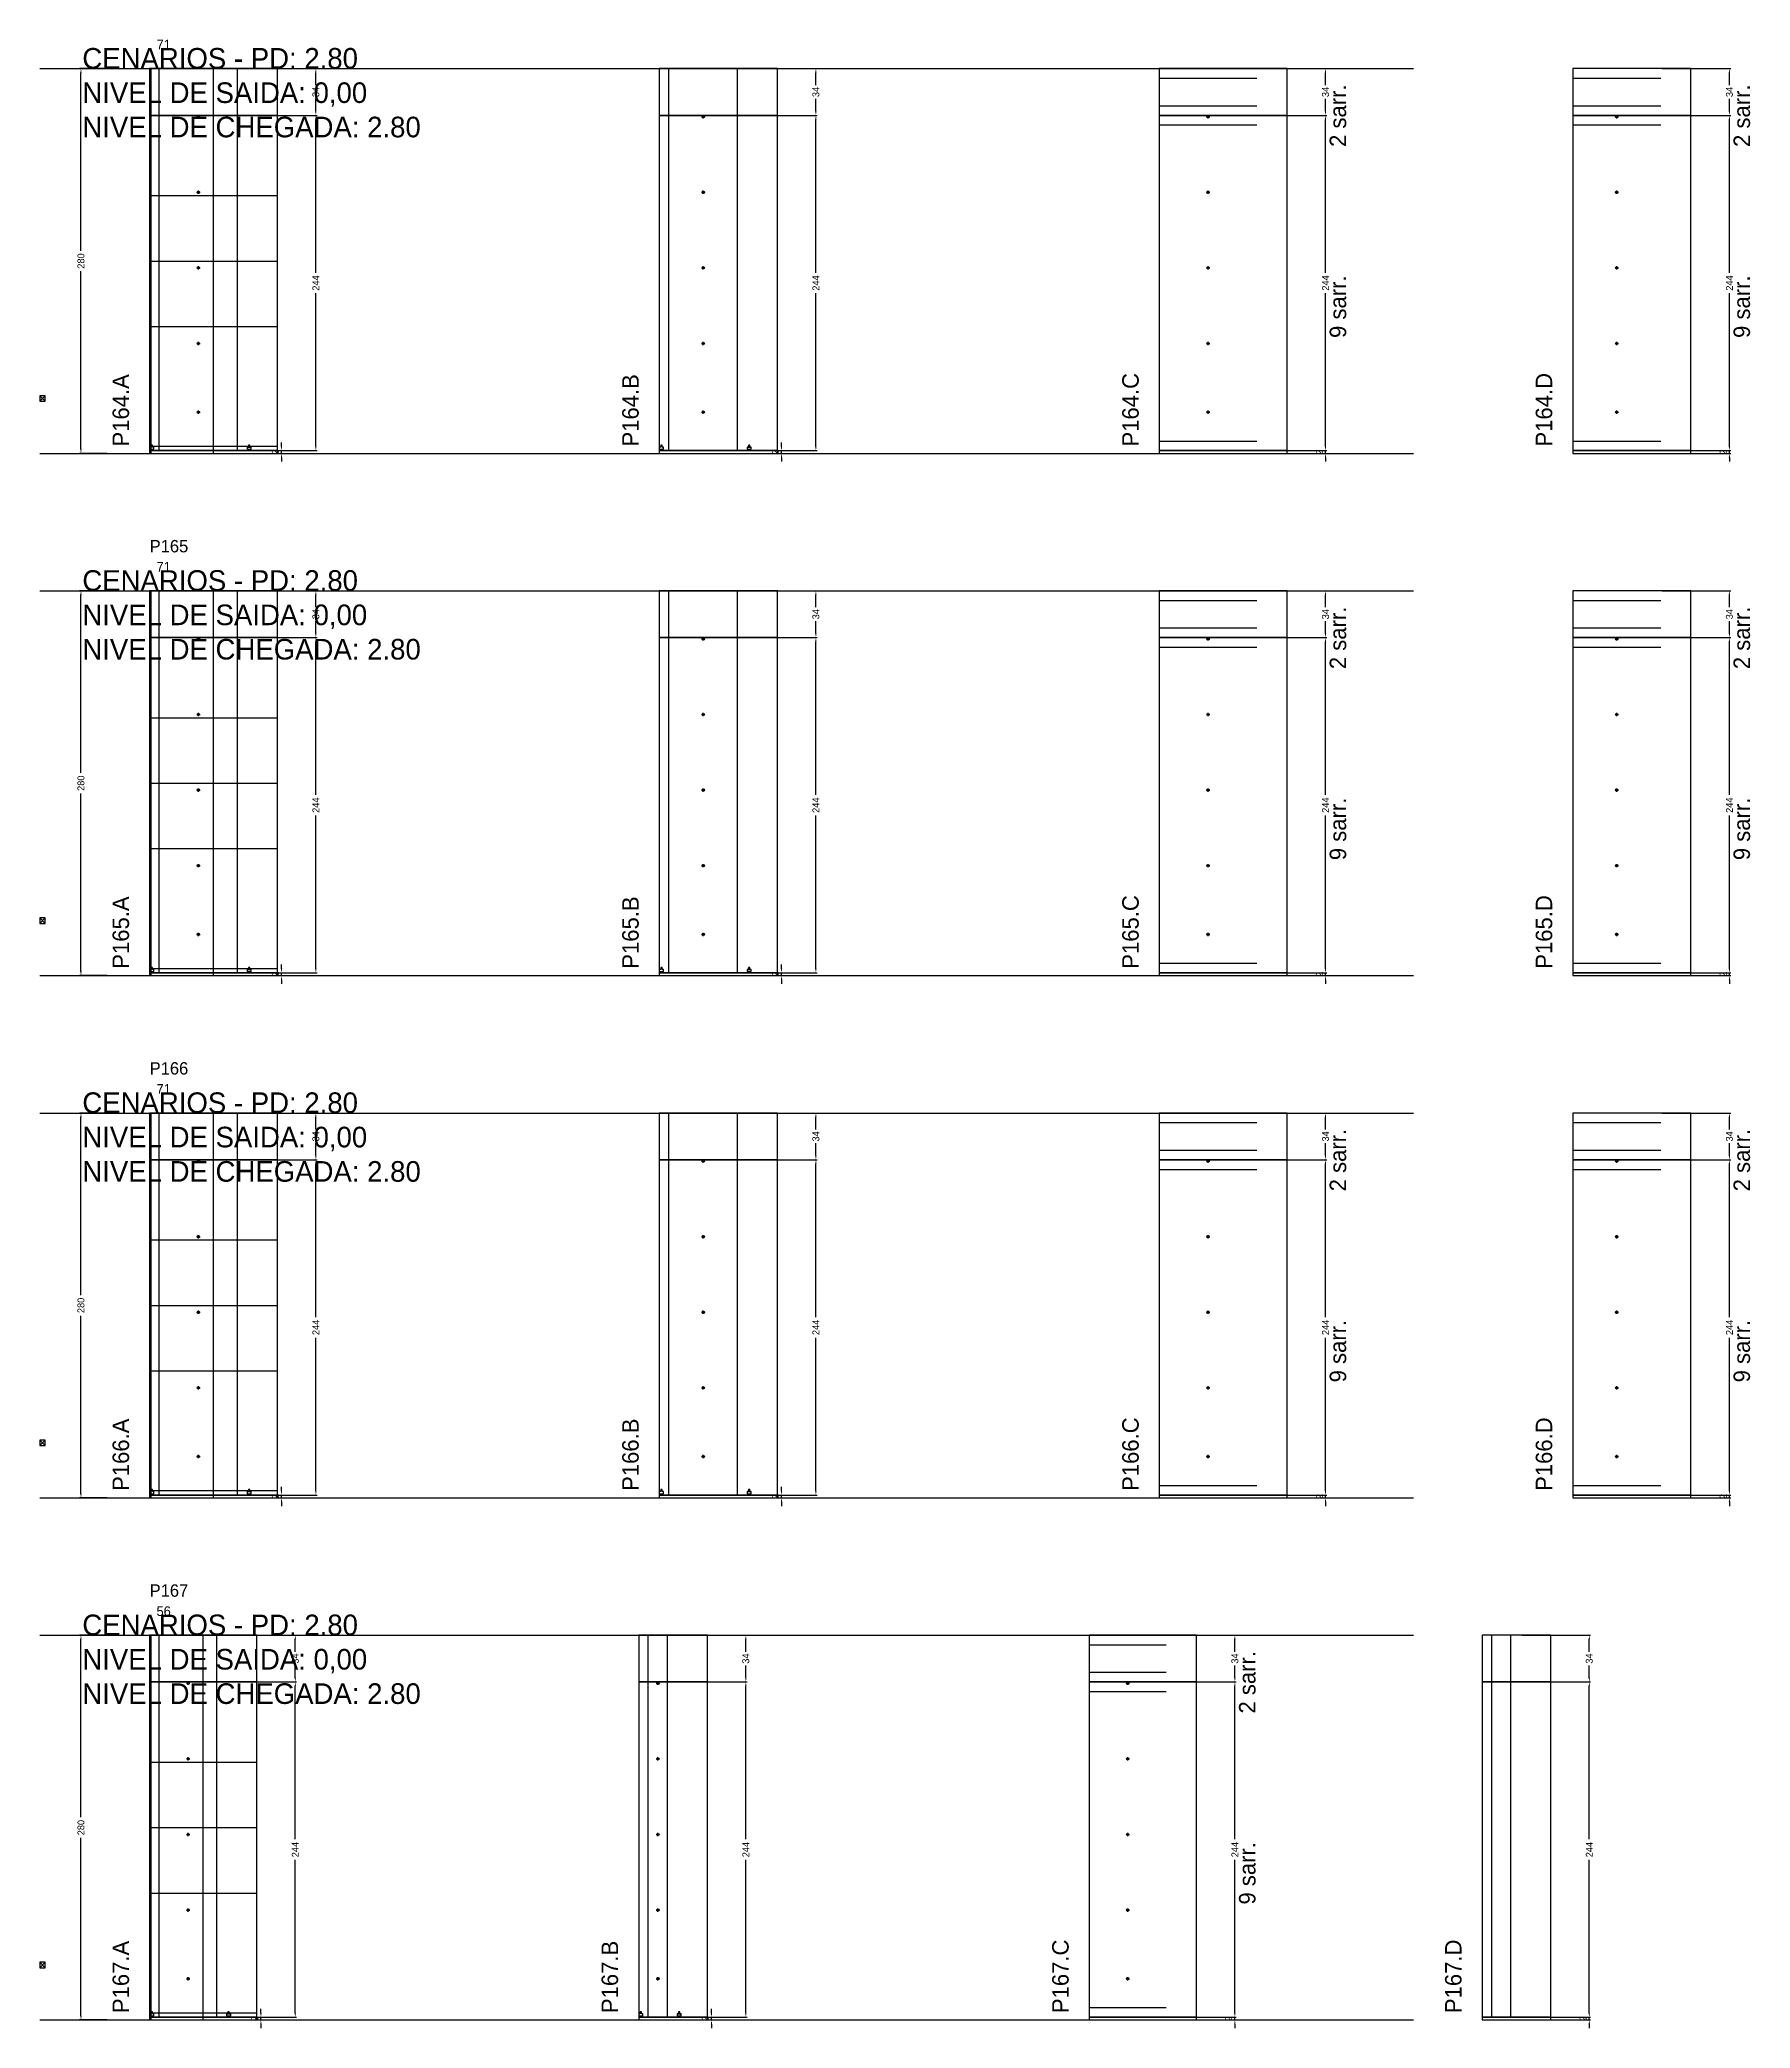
# Model space of a CAD drawing. Header units: centimetres. Extents: x -10500 to 4121, y -45226 to 295.
# Drawn here: x -7000 to -5755, y -43706 to -42259 of the extents above; entities that cross this region are included whole.
import ezdxf

# ---------------------------------------------------------------- set-up
doc = ezdxf.new("R2010")
doc.units = ezdxf.units.CM
doc.linetypes.add('DASHED', pattern=[2, -2])
for name, color, linetype in [('CHAPA', 140, 'Continuous'), ('COTA', 241, 'Continuous'), ('COTAS FURACAO', 16, 'Continuous'), ('Madeira', 30, 'Continuous'), ('MEIO_PONT', 160, 'Continuous'), ('NOMENCLATURA', 7, 'Continuous'), ('Nível', 160, 'Continuous'), ('Painéis', 200, 'Continuous'), ('Perfil Metálico', 150, 'Continuous'), ('SARR_2.2x7', 40, 'Continuous'), ('SARRAFO DE PRESSAO', 200, 'Continuous'), ('texto', 7, 'Continuous'), ('TEXTO_GERAL', 7, 'Continuous')]:
    doc.layers.add(name, color=color, linetype=linetype)
doc.dimstyles.new('PAINEL-NOVA', dxfattribs={"dimtxt": 5, "dimasz": 3, "dimexe": 1, "dimexo": 1, "dimgap": 1, "dimtad": 1, "dimcen": 2.5, "dimazin": 3, "dimtfac": 1, "dimtmove": 0, "dimatfit": 3})

# ---------------------------------------------------------------- blocks, each defined once
blk = doc.blocks.new('_CLOSEDFILLED')
at = {"color": 0, "linetype": 'BYBLOCK'}
blk.add_solid([(-1, 0.16), (0, 0), (-1, -0.16)], dxfattribs=at)
blk = doc.blocks.new('*D2887')
for p, q in [((-6951, -42280), (-6971, -42280)), ((-6970, -42412.5), (-6970, -42283)), ((-6970, -42557), (-6970, -42427.5)), ((-6951, -42560), (-6971, -42560))]:
    blk.add_line(p, q)
at = {"layer": 'Defpoints'}
for p in [(-6950, -42280), (-6970, -42560), (-6950, -42560)]:
    blk.add_point(p, dxfattribs=at)
at = {"layer": 'COTA', "xscale": 3, "yscale": 3}
for p, rotation in [((-6970, -42280), 90), ((-6970, -42560), 270)]:
    blk.add_blockref('_CLOSEDFILLED', p, dxfattribs=dict(at, rotation=rotation))
at = {"layer": 'COTA', "insert": (-6970, -42420), "char_height": 5, "attachment_point": 5, "rotation": 90}
blk.add_mtext('280', dxfattribs=at)
blk = doc.blocks.new('MULDURA')
at = {"layer": 'Paineis'}
for p, q in [((0, 0), (4, 4)), ((4, 0), (0, 4))]:
    blk.add_line(p, q, dxfattribs=at)
blk.add_lwpolyline([(0, 0), (4, 0), (4, 4), (0, 4)], close=True, dxfattribs=at)
blk = doc.blocks.new('*D2889')
for p, q in [((-6848, -42314), (-6798, -42314)), ((-6799, -42428.5), (-6799, -42317)), ((-6799, -42555), (-6799, -42443.5)), ((-6848, -42558), (-6798, -42558))]:
    blk.add_line(p, q)
at = {"layer": 'Defpoints'}
for p in [(-6849, -42314), (-6849, -42558), (-6799, -42558)]:
    blk.add_point(p, dxfattribs=at)
at = {"layer": 'COTA', "xscale": 3, "yscale": 3}
for p, rotation in [((-6799, -42314), 90), ((-6799, -42558), 270)]:
    blk.add_blockref('_CLOSEDFILLED', p, dxfattribs=dict(at, rotation=rotation))
at = {"layer": 'COTA', "insert": (-6799, -42436), "char_height": 5, "attachment_point": 5, "rotation": 90}
blk.add_mtext('244', dxfattribs=at)
blk = doc.blocks.new('*D2890')
for p, q in [((-6848, -42280), (-6798, -42280)), ((-6799, -42292), (-6799, -42283)), ((-6799, -42311), (-6799, -42302)), ((-6848, -42314), (-6798, -42314))]:
    blk.add_line(p, q)
at = {"layer": 'Defpoints'}
for p in [(-6849, -42280), (-6849, -42314), (-6799, -42314)]:
    blk.add_point(p, dxfattribs=at)
at = {"layer": 'COTA', "xscale": 3, "yscale": 3}
for p, rotation in [((-6799, -42280), 90), ((-6799, -42314), 270)]:
    blk.add_blockref('_CLOSEDFILLED', p, dxfattribs=dict(at, rotation=rotation))
at = {"layer": 'COTA', "insert": (-6799, -42297), "char_height": 5, "attachment_point": 5, "rotation": 90}
blk.add_mtext('34', dxfattribs=at)
blk = doc.blocks.new('SLIPTEE')
at = {"layer": 'Paineis'}
blk.add_lwpolyline([(0, 0), (3, 0), (3, 1.5), (2, 1.5), (2, 3), (1, 3), (1, 1.5), (0, 1.5)], close=True, dxfattribs=at)
blk = doc.blocks.new('SLIPTDD')
at = {"layer": 'Paineis'}
blk.add_line((0, 1.5), (3, 1.5), dxfattribs=at)
blk.add_lwpolyline([(0, 0), (3, 0), (3, 1.5), (2, 1.5), (2, 3), (1, 3), (1, 1.5), (0, 1.5)], close=True, dxfattribs=at)
blk = doc.blocks.new('furacao')
at = {"layer": 'COTAS FURACAO'}
for p, q in [((-1.2, 0), (1.2, 0)), ((0, -1.2), (0, 1.2))]:
    blk.add_line(p, q, dxfattribs=at)
blk.add_circle((0, 0), 0.8, dxfattribs=at)
blk = doc.blocks.new('*D2892')
for p, q in [((-6484, -42314), (-6434, -42314)), ((-6435, -42428.5), (-6435, -42317)), ((-6435, -42555), (-6435, -42443.5)), ((-6484, -42558), (-6434, -42558))]:
    blk.add_line(p, q)
at = {"layer": 'Defpoints'}
for p in [(-6485, -42314), (-6485, -42558), (-6435, -42558)]:
    blk.add_point(p, dxfattribs=at)
at = {"layer": 'COTA', "xscale": 3, "yscale": 3}
for p, rotation in [((-6435, -42314), 90), ((-6435, -42558), 270)]:
    blk.add_blockref('_CLOSEDFILLED', p, dxfattribs=dict(at, rotation=rotation))
at = {"layer": 'COTA', "insert": (-6435, -42436), "char_height": 5, "attachment_point": 5, "rotation": 90}
blk.add_mtext('244', dxfattribs=at)
blk = doc.blocks.new('*D2893')
for p, q in [((-6484, -42280), (-6434, -42280)), ((-6435, -42292), (-6435, -42283)), ((-6435, -42311), (-6435, -42302)), ((-6484, -42314), (-6434, -42314))]:
    blk.add_line(p, q)
at = {"layer": 'Defpoints'}
for p in [(-6485, -42280), (-6485, -42314), (-6435, -42314)]:
    blk.add_point(p, dxfattribs=at)
at = {"layer": 'COTA', "xscale": 3, "yscale": 3}
for p, rotation in [((-6435, -42280), 90), ((-6435, -42314), 270)]:
    blk.add_blockref('_CLOSEDFILLED', p, dxfattribs=dict(at, rotation=rotation))
at = {"layer": 'COTA', "insert": (-6435, -42297), "char_height": 5, "attachment_point": 5, "rotation": 90}
blk.add_mtext('34', dxfattribs=at)
blk = doc.blocks.new('*D2895')
for p, q in [((-6113, -42314), (-6063, -42314)), ((-6064, -42428.5), (-6064, -42317)), ((-6064, -42555), (-6064, -42443.5)), ((-6113, -42558), (-6063, -42558))]:
    blk.add_line(p, q)
at = {"layer": 'Defpoints'}
for p in [(-6114, -42314), (-6114, -42558), (-6064, -42558)]:
    blk.add_point(p, dxfattribs=at)
at = {"layer": 'COTA', "xscale": 3, "yscale": 3}
for p, rotation in [((-6064, -42314), 90), ((-6064, -42558), 270)]:
    blk.add_blockref('_CLOSEDFILLED', p, dxfattribs=dict(at, rotation=rotation))
at = {"layer": 'COTA', "insert": (-6064, -42436), "char_height": 5, "attachment_point": 5, "rotation": 90}
blk.add_mtext('244', dxfattribs=at)
blk = doc.blocks.new('*D2896')
for p, q in [((-6113, -42280), (-6063, -42280)), ((-6064, -42292), (-6064, -42283)), ((-6064, -42311), (-6064, -42302)), ((-6113, -42314), (-6063, -42314))]:
    blk.add_line(p, q)
at = {"layer": 'Defpoints'}
for p in [(-6114, -42280), (-6114, -42314), (-6064, -42314)]:
    blk.add_point(p, dxfattribs=at)
at = {"layer": 'COTA', "xscale": 3, "yscale": 3}
for p, rotation in [((-6064, -42280), 90), ((-6064, -42314), 270)]:
    blk.add_blockref('_CLOSEDFILLED', p, dxfattribs=dict(at, rotation=rotation))
at = {"layer": 'COTA', "insert": (-6064, -42297), "char_height": 5, "attachment_point": 5, "rotation": 90}
blk.add_mtext('34', dxfattribs=at)
blk = doc.blocks.new('*D2898')
for p, q in [((-5819, -42314), (-5769, -42314)), ((-5770, -42428.5), (-5770, -42317)), ((-5770, -42555), (-5770, -42443.5)), ((-5819, -42558), (-5769, -42558))]:
    blk.add_line(p, q)
at = {"layer": 'Defpoints'}
for p in [(-5820, -42314), (-5820, -42558), (-5770, -42558)]:
    blk.add_point(p, dxfattribs=at)
at = {"layer": 'COTA', "xscale": 3, "yscale": 3}
for p, rotation in [((-5770, -42314), 90), ((-5770, -42558), 270)]:
    blk.add_blockref('_CLOSEDFILLED', p, dxfattribs=dict(at, rotation=rotation))
at = {"layer": 'COTA', "insert": (-5770, -42436), "char_height": 5, "attachment_point": 5, "rotation": 90}
blk.add_mtext('244', dxfattribs=at)
blk = doc.blocks.new('*D2899')
for p, q in [((-5819, -42280), (-5769, -42280)), ((-5770, -42292), (-5770, -42283)), ((-5770, -42311), (-5770, -42302)), ((-5819, -42314), (-5769, -42314))]:
    blk.add_line(p, q)
at = {"layer": 'Defpoints'}
for p in [(-5820, -42280), (-5820, -42314), (-5770, -42314)]:
    blk.add_point(p, dxfattribs=at)
at = {"layer": 'COTA', "xscale": 3, "yscale": 3}
for p, rotation in [((-5770, -42280), 90), ((-5770, -42314), 270)]:
    blk.add_blockref('_CLOSEDFILLED', p, dxfattribs=dict(at, rotation=rotation))
at = {"layer": 'COTA', "insert": (-5770, -42297), "char_height": 5, "attachment_point": 5, "rotation": 90}
blk.add_mtext('34', dxfattribs=at)
blk = doc.blocks.new('*D2913')
for p, q in [((-6951, -42660), (-6971, -42660)), ((-6970, -42792.5), (-6970, -42663)), ((-6970, -42937), (-6970, -42807.5)), ((-6951, -42940), (-6971, -42940))]:
    blk.add_line(p, q)
at = {"layer": 'Defpoints'}
for p in [(-6950, -42660), (-6970, -42940), (-6950, -42940)]:
    blk.add_point(p, dxfattribs=at)
at = {"layer": 'COTA', "xscale": 3, "yscale": 3}
for p, rotation in [((-6970, -42660), 90), ((-6970, -42940), 270)]:
    blk.add_blockref('_CLOSEDFILLED', p, dxfattribs=dict(at, rotation=rotation))
at = {"layer": 'COTA', "insert": (-6970, -42800), "char_height": 5, "attachment_point": 5, "rotation": 90}
blk.add_mtext('280', dxfattribs=at)
blk = doc.blocks.new('*D2915')
for p, q in [((-6848, -42694), (-6798, -42694)), ((-6799, -42808.5), (-6799, -42697)), ((-6799, -42935), (-6799, -42823.5)), ((-6848, -42938), (-6798, -42938))]:
    blk.add_line(p, q)
at = {"layer": 'Defpoints'}
for p in [(-6849, -42694), (-6849, -42938), (-6799, -42938)]:
    blk.add_point(p, dxfattribs=at)
at = {"layer": 'COTA', "xscale": 3, "yscale": 3}
for p, rotation in [((-6799, -42694), 90), ((-6799, -42938), 270)]:
    blk.add_blockref('_CLOSEDFILLED', p, dxfattribs=dict(at, rotation=rotation))
at = {"layer": 'COTA', "insert": (-6799, -42816), "char_height": 5, "attachment_point": 5, "rotation": 90}
blk.add_mtext('244', dxfattribs=at)
blk = doc.blocks.new('*D2916')
for p, q in [((-6848, -42660), (-6798, -42660)), ((-6799, -42672), (-6799, -42663)), ((-6799, -42691), (-6799, -42682)), ((-6848, -42694), (-6798, -42694))]:
    blk.add_line(p, q)
at = {"layer": 'Defpoints'}
for p in [(-6849, -42660), (-6849, -42694), (-6799, -42694)]:
    blk.add_point(p, dxfattribs=at)
at = {"layer": 'COTA', "xscale": 3, "yscale": 3}
for p, rotation in [((-6799, -42660), 90), ((-6799, -42694), 270)]:
    blk.add_blockref('_CLOSEDFILLED', p, dxfattribs=dict(at, rotation=rotation))
at = {"layer": 'COTA', "insert": (-6799, -42677), "char_height": 5, "attachment_point": 5, "rotation": 90}
blk.add_mtext('34', dxfattribs=at)
blk = doc.blocks.new('*D2918')
for p, q in [((-6484, -42694), (-6434, -42694)), ((-6435, -42808.5), (-6435, -42697)), ((-6435, -42935), (-6435, -42823.5)), ((-6484, -42938), (-6434, -42938))]:
    blk.add_line(p, q)
at = {"layer": 'Defpoints'}
for p in [(-6485, -42694), (-6485, -42938), (-6435, -42938)]:
    blk.add_point(p, dxfattribs=at)
at = {"layer": 'COTA', "xscale": 3, "yscale": 3}
for p, rotation in [((-6435, -42694), 90), ((-6435, -42938), 270)]:
    blk.add_blockref('_CLOSEDFILLED', p, dxfattribs=dict(at, rotation=rotation))
at = {"layer": 'COTA', "insert": (-6435, -42816), "char_height": 5, "attachment_point": 5, "rotation": 90}
blk.add_mtext('244', dxfattribs=at)
blk = doc.blocks.new('*D2919')
for p, q in [((-6484, -42660), (-6434, -42660)), ((-6435, -42672), (-6435, -42663)), ((-6435, -42691), (-6435, -42682)), ((-6484, -42694), (-6434, -42694))]:
    blk.add_line(p, q)
at = {"layer": 'Defpoints'}
for p in [(-6485, -42660), (-6485, -42694), (-6435, -42694)]:
    blk.add_point(p, dxfattribs=at)
at = {"layer": 'COTA', "xscale": 3, "yscale": 3}
for p, rotation in [((-6435, -42660), 90), ((-6435, -42694), 270)]:
    blk.add_blockref('_CLOSEDFILLED', p, dxfattribs=dict(at, rotation=rotation))
at = {"layer": 'COTA', "insert": (-6435, -42677), "char_height": 5, "attachment_point": 5, "rotation": 90}
blk.add_mtext('34', dxfattribs=at)
blk = doc.blocks.new('*D2921')
for p, q in [((-6113, -42694), (-6063, -42694)), ((-6064, -42808.5), (-6064, -42697)), ((-6064, -42935), (-6064, -42823.5)), ((-6113, -42938), (-6063, -42938))]:
    blk.add_line(p, q)
at = {"layer": 'Defpoints'}
for p in [(-6114, -42694), (-6114, -42938), (-6064, -42938)]:
    blk.add_point(p, dxfattribs=at)
at = {"layer": 'COTA', "xscale": 3, "yscale": 3}
for p, rotation in [((-6064, -42694), 90), ((-6064, -42938), 270)]:
    blk.add_blockref('_CLOSEDFILLED', p, dxfattribs=dict(at, rotation=rotation))
at = {"layer": 'COTA', "insert": (-6064, -42816), "char_height": 5, "attachment_point": 5, "rotation": 90}
blk.add_mtext('244', dxfattribs=at)
blk = doc.blocks.new('*D2922')
for p, q in [((-6113, -42660), (-6063, -42660)), ((-6064, -42672), (-6064, -42663)), ((-6064, -42691), (-6064, -42682)), ((-6113, -42694), (-6063, -42694))]:
    blk.add_line(p, q)
at = {"layer": 'Defpoints'}
for p in [(-6114, -42660), (-6114, -42694), (-6064, -42694)]:
    blk.add_point(p, dxfattribs=at)
at = {"layer": 'COTA', "xscale": 3, "yscale": 3}
for p, rotation in [((-6064, -42660), 90), ((-6064, -42694), 270)]:
    blk.add_blockref('_CLOSEDFILLED', p, dxfattribs=dict(at, rotation=rotation))
at = {"layer": 'COTA', "insert": (-6064, -42677), "char_height": 5, "attachment_point": 5, "rotation": 90}
blk.add_mtext('34', dxfattribs=at)
blk = doc.blocks.new('*D2924')
for p, q in [((-5819, -42694), (-5769, -42694)), ((-5770, -42808.5), (-5770, -42697)), ((-5770, -42935), (-5770, -42823.5)), ((-5819, -42938), (-5769, -42938))]:
    blk.add_line(p, q)
at = {"layer": 'Defpoints'}
for p in [(-5820, -42694), (-5820, -42938), (-5770, -42938)]:
    blk.add_point(p, dxfattribs=at)
at = {"layer": 'COTA', "xscale": 3, "yscale": 3}
for p, rotation in [((-5770, -42694), 90), ((-5770, -42938), 270)]:
    blk.add_blockref('_CLOSEDFILLED', p, dxfattribs=dict(at, rotation=rotation))
at = {"layer": 'COTA', "insert": (-5770, -42816), "char_height": 5, "attachment_point": 5, "rotation": 90}
blk.add_mtext('244', dxfattribs=at)
blk = doc.blocks.new('*D2925')
for p, q in [((-5819, -42660), (-5769, -42660)), ((-5770, -42672), (-5770, -42663)), ((-5770, -42691), (-5770, -42682)), ((-5819, -42694), (-5769, -42694))]:
    blk.add_line(p, q)
at = {"layer": 'Defpoints'}
for p in [(-5820, -42660), (-5820, -42694), (-5770, -42694)]:
    blk.add_point(p, dxfattribs=at)
at = {"layer": 'COTA', "xscale": 3, "yscale": 3}
for p, rotation in [((-5770, -42660), 90), ((-5770, -42694), 270)]:
    blk.add_blockref('_CLOSEDFILLED', p, dxfattribs=dict(at, rotation=rotation))
at = {"layer": 'COTA', "insert": (-5770, -42677), "char_height": 5, "attachment_point": 5, "rotation": 90}
blk.add_mtext('34', dxfattribs=at)
blk = doc.blocks.new('*D2939')
for p, q in [((-6951, -43040), (-6971, -43040)), ((-6970, -43172.5), (-6970, -43043)), ((-6970, -43317), (-6970, -43187.5)), ((-6951, -43320), (-6971, -43320))]:
    blk.add_line(p, q)
at = {"layer": 'Defpoints'}
for p in [(-6950, -43040), (-6970, -43320), (-6950, -43320)]:
    blk.add_point(p, dxfattribs=at)
at = {"layer": 'COTA', "xscale": 3, "yscale": 3}
for p, rotation in [((-6970, -43040), 90), ((-6970, -43320), 270)]:
    blk.add_blockref('_CLOSEDFILLED', p, dxfattribs=dict(at, rotation=rotation))
at = {"layer": 'COTA', "insert": (-6970, -43180), "char_height": 5, "attachment_point": 5, "rotation": 90}
blk.add_mtext('280', dxfattribs=at)
blk = doc.blocks.new('*D2941')
for p, q in [((-6848, -43074), (-6798, -43074)), ((-6799, -43188.5), (-6799, -43077)), ((-6799, -43315), (-6799, -43203.5)), ((-6848, -43318), (-6798, -43318))]:
    blk.add_line(p, q)
at = {"layer": 'Defpoints'}
for p in [(-6849, -43074), (-6849, -43318), (-6799, -43318)]:
    blk.add_point(p, dxfattribs=at)
at = {"layer": 'COTA', "xscale": 3, "yscale": 3}
for p, rotation in [((-6799, -43074), 90), ((-6799, -43318), 270)]:
    blk.add_blockref('_CLOSEDFILLED', p, dxfattribs=dict(at, rotation=rotation))
at = {"layer": 'COTA', "insert": (-6799, -43196), "char_height": 5, "attachment_point": 5, "rotation": 90}
blk.add_mtext('244', dxfattribs=at)
blk = doc.blocks.new('*D2942')
for p, q in [((-6848, -43040), (-6798, -43040)), ((-6799, -43052), (-6799, -43043)), ((-6799, -43071), (-6799, -43062)), ((-6848, -43074), (-6798, -43074))]:
    blk.add_line(p, q)
at = {"layer": 'Defpoints'}
for p in [(-6849, -43040), (-6849, -43074), (-6799, -43074)]:
    blk.add_point(p, dxfattribs=at)
at = {"layer": 'COTA', "xscale": 3, "yscale": 3}
for p, rotation in [((-6799, -43040), 90), ((-6799, -43074), 270)]:
    blk.add_blockref('_CLOSEDFILLED', p, dxfattribs=dict(at, rotation=rotation))
at = {"layer": 'COTA', "insert": (-6799, -43057), "char_height": 5, "attachment_point": 5, "rotation": 90}
blk.add_mtext('34', dxfattribs=at)
blk = doc.blocks.new('*D2944')
for p, q in [((-6484, -43074), (-6434, -43074)), ((-6435, -43188.5), (-6435, -43077)), ((-6435, -43315), (-6435, -43203.5)), ((-6484, -43318), (-6434, -43318))]:
    blk.add_line(p, q)
at = {"layer": 'Defpoints'}
for p in [(-6485, -43074), (-6485, -43318), (-6435, -43318)]:
    blk.add_point(p, dxfattribs=at)
at = {"layer": 'COTA', "xscale": 3, "yscale": 3}
for p, rotation in [((-6435, -43074), 90), ((-6435, -43318), 270)]:
    blk.add_blockref('_CLOSEDFILLED', p, dxfattribs=dict(at, rotation=rotation))
at = {"layer": 'COTA', "insert": (-6435, -43196), "char_height": 5, "attachment_point": 5, "rotation": 90}
blk.add_mtext('244', dxfattribs=at)
blk = doc.blocks.new('*D2945')
for p, q in [((-6484, -43040), (-6434, -43040)), ((-6435, -43052), (-6435, -43043)), ((-6435, -43071), (-6435, -43062)), ((-6484, -43074), (-6434, -43074))]:
    blk.add_line(p, q)
at = {"layer": 'Defpoints'}
for p in [(-6485, -43040), (-6485, -43074), (-6435, -43074)]:
    blk.add_point(p, dxfattribs=at)
at = {"layer": 'COTA', "xscale": 3, "yscale": 3}
for p, rotation in [((-6435, -43040), 90), ((-6435, -43074), 270)]:
    blk.add_blockref('_CLOSEDFILLED', p, dxfattribs=dict(at, rotation=rotation))
at = {"layer": 'COTA', "insert": (-6435, -43057), "char_height": 5, "attachment_point": 5, "rotation": 90}
blk.add_mtext('34', dxfattribs=at)
blk = doc.blocks.new('*D2947')
for p, q in [((-6113, -43074), (-6063, -43074)), ((-6064, -43188.5), (-6064, -43077)), ((-6064, -43315), (-6064, -43203.5)), ((-6113, -43318), (-6063, -43318))]:
    blk.add_line(p, q)
at = {"layer": 'Defpoints'}
for p in [(-6114, -43074), (-6114, -43318), (-6064, -43318)]:
    blk.add_point(p, dxfattribs=at)
at = {"layer": 'COTA', "xscale": 3, "yscale": 3}
for p, rotation in [((-6064, -43074), 90), ((-6064, -43318), 270)]:
    blk.add_blockref('_CLOSEDFILLED', p, dxfattribs=dict(at, rotation=rotation))
at = {"layer": 'COTA', "insert": (-6064, -43196), "char_height": 5, "attachment_point": 5, "rotation": 90}
blk.add_mtext('244', dxfattribs=at)
blk = doc.blocks.new('*D2948')
for p, q in [((-6113, -43040), (-6063, -43040)), ((-6064, -43052), (-6064, -43043)), ((-6064, -43071), (-6064, -43062)), ((-6113, -43074), (-6063, -43074))]:
    blk.add_line(p, q)
at = {"layer": 'Defpoints'}
for p in [(-6114, -43040), (-6114, -43074), (-6064, -43074)]:
    blk.add_point(p, dxfattribs=at)
at = {"layer": 'COTA', "xscale": 3, "yscale": 3}
for p, rotation in [((-6064, -43040), 90), ((-6064, -43074), 270)]:
    blk.add_blockref('_CLOSEDFILLED', p, dxfattribs=dict(at, rotation=rotation))
at = {"layer": 'COTA', "insert": (-6064, -43057), "char_height": 5, "attachment_point": 5, "rotation": 90}
blk.add_mtext('34', dxfattribs=at)
blk = doc.blocks.new('*D2950')
for p, q in [((-5819, -43074), (-5769, -43074)), ((-5770, -43188.5), (-5770, -43077)), ((-5770, -43315), (-5770, -43203.5)), ((-5819, -43318), (-5769, -43318))]:
    blk.add_line(p, q)
at = {"layer": 'Defpoints'}
for p in [(-5820, -43074), (-5820, -43318), (-5770, -43318)]:
    blk.add_point(p, dxfattribs=at)
at = {"layer": 'COTA', "xscale": 3, "yscale": 3}
for p, rotation in [((-5770, -43074), 90), ((-5770, -43318), 270)]:
    blk.add_blockref('_CLOSEDFILLED', p, dxfattribs=dict(at, rotation=rotation))
at = {"layer": 'COTA', "insert": (-5770, -43196), "char_height": 5, "attachment_point": 5, "rotation": 90}
blk.add_mtext('244', dxfattribs=at)
blk = doc.blocks.new('*D2951')
for p, q in [((-5819, -43040), (-5769, -43040)), ((-5770, -43052), (-5770, -43043)), ((-5770, -43071), (-5770, -43062)), ((-5819, -43074), (-5769, -43074))]:
    blk.add_line(p, q)
at = {"layer": 'Defpoints'}
for p in [(-5820, -43040), (-5820, -43074), (-5770, -43074)]:
    blk.add_point(p, dxfattribs=at)
at = {"layer": 'COTA', "xscale": 3, "yscale": 3}
for p, rotation in [((-5770, -43040), 90), ((-5770, -43074), 270)]:
    blk.add_blockref('_CLOSEDFILLED', p, dxfattribs=dict(at, rotation=rotation))
at = {"layer": 'COTA', "insert": (-5770, -43057), "char_height": 5, "attachment_point": 5, "rotation": 90}
blk.add_mtext('34', dxfattribs=at)
blk = doc.blocks.new('*D2965')
for p, q in [((-6951, -43420), (-6971, -43420)), ((-6970, -43552.5), (-6970, -43423)), ((-6970, -43697), (-6970, -43567.5)), ((-6951, -43700), (-6971, -43700))]:
    blk.add_line(p, q)
at = {"layer": 'Defpoints'}
for p in [(-6950, -43420), (-6970, -43700), (-6950, -43700)]:
    blk.add_point(p, dxfattribs=at)
at = {"layer": 'COTA', "xscale": 3, "yscale": 3}
for p, rotation in [((-6970, -43420), 90), ((-6970, -43700), 270)]:
    blk.add_blockref('_CLOSEDFILLED', p, dxfattribs=dict(at, rotation=rotation))
at = {"layer": 'COTA', "insert": (-6970, -43560), "char_height": 5, "attachment_point": 5, "rotation": 90}
blk.add_mtext('280', dxfattribs=at)
blk = doc.blocks.new('*D2967')
for p, q in [((-6863, -43454), (-6813, -43454)), ((-6814, -43568.5), (-6814, -43457)), ((-6814, -43695), (-6814, -43583.5)), ((-6863, -43698), (-6813, -43698))]:
    blk.add_line(p, q)
at = {"layer": 'Defpoints'}
for p in [(-6864, -43454), (-6864, -43698), (-6814, -43698)]:
    blk.add_point(p, dxfattribs=at)
at = {"layer": 'COTA', "xscale": 3, "yscale": 3}
for p, rotation in [((-6814, -43454), 90), ((-6814, -43698), 270)]:
    blk.add_blockref('_CLOSEDFILLED', p, dxfattribs=dict(at, rotation=rotation))
at = {"layer": 'COTA', "insert": (-6814, -43576), "char_height": 5, "attachment_point": 5, "rotation": 90}
blk.add_mtext('244', dxfattribs=at)
blk = doc.blocks.new('*D2968')
for p, q in [((-6863, -43420), (-6813, -43420)), ((-6814, -43432), (-6814, -43423)), ((-6814, -43451), (-6814, -43442)), ((-6863, -43454), (-6813, -43454))]:
    blk.add_line(p, q)
at = {"layer": 'Defpoints'}
for p in [(-6864, -43420), (-6864, -43454), (-6814, -43454)]:
    blk.add_point(p, dxfattribs=at)
at = {"layer": 'COTA', "xscale": 3, "yscale": 3}
for p, rotation in [((-6814, -43420), 90), ((-6814, -43454), 270)]:
    blk.add_blockref('_CLOSEDFILLED', p, dxfattribs=dict(at, rotation=rotation))
at = {"layer": 'COTA', "insert": (-6814, -43437), "char_height": 5, "attachment_point": 5, "rotation": 90}
blk.add_mtext('34', dxfattribs=at)
blk = doc.blocks.new('*D2970')
for p, q in [((-6535, -43454), (-6485, -43454)), ((-6486, -43568.5), (-6486, -43457)), ((-6486, -43695), (-6486, -43583.5)), ((-6535, -43698), (-6485, -43698))]:
    blk.add_line(p, q)
at = {"layer": 'Defpoints'}
for p in [(-6536, -43454), (-6536, -43698), (-6486, -43698)]:
    blk.add_point(p, dxfattribs=at)
at = {"layer": 'COTA', "xscale": 3, "yscale": 3}
for p, rotation in [((-6486, -43454), 90), ((-6486, -43698), 270)]:
    blk.add_blockref('_CLOSEDFILLED', p, dxfattribs=dict(at, rotation=rotation))
at = {"layer": 'COTA', "insert": (-6486, -43576), "char_height": 5, "attachment_point": 5, "rotation": 90}
blk.add_mtext('244', dxfattribs=at)
blk = doc.blocks.new('*D2971')
for p, q in [((-6535, -43420), (-6485, -43420)), ((-6486, -43432), (-6486, -43423)), ((-6486, -43451), (-6486, -43442)), ((-6535, -43454), (-6485, -43454))]:
    blk.add_line(p, q)
at = {"layer": 'Defpoints'}
for p in [(-6536, -43420), (-6536, -43454), (-6486, -43454)]:
    blk.add_point(p, dxfattribs=at)
at = {"layer": 'COTA', "xscale": 3, "yscale": 3}
for p, rotation in [((-6486, -43420), 90), ((-6486, -43454), 270)]:
    blk.add_blockref('_CLOSEDFILLED', p, dxfattribs=dict(at, rotation=rotation))
at = {"layer": 'COTA', "insert": (-6486, -43437), "char_height": 5, "attachment_point": 5, "rotation": 90}
blk.add_mtext('34', dxfattribs=at)
blk = doc.blocks.new('*D2973')
for p, q in [((-6179, -43454), (-6129, -43454)), ((-6130, -43568.5), (-6130, -43457)), ((-6130, -43695), (-6130, -43583.5)), ((-6179, -43698), (-6129, -43698))]:
    blk.add_line(p, q)
at = {"layer": 'Defpoints'}
for p in [(-6180, -43454), (-6180, -43698), (-6130, -43698)]:
    blk.add_point(p, dxfattribs=at)
at = {"layer": 'COTA', "xscale": 3, "yscale": 3}
for p, rotation in [((-6130, -43454), 90), ((-6130, -43698), 270)]:
    blk.add_blockref('_CLOSEDFILLED', p, dxfattribs=dict(at, rotation=rotation))
at = {"layer": 'COTA', "insert": (-6130, -43576), "char_height": 5, "attachment_point": 5, "rotation": 90}
blk.add_mtext('244', dxfattribs=at)
blk = doc.blocks.new('*D2974')
for p, q in [((-6179, -43420), (-6129, -43420)), ((-6130, -43432), (-6130, -43423)), ((-6130, -43451), (-6130, -43442)), ((-6179, -43454), (-6129, -43454))]:
    blk.add_line(p, q)
at = {"layer": 'Defpoints'}
for p in [(-6180, -43420), (-6180, -43454), (-6130, -43454)]:
    blk.add_point(p, dxfattribs=at)
at = {"layer": 'COTA', "xscale": 3, "yscale": 3}
for p, rotation in [((-6130, -43420), 90), ((-6130, -43454), 270)]:
    blk.add_blockref('_CLOSEDFILLED', p, dxfattribs=dict(at, rotation=rotation))
at = {"layer": 'COTA', "insert": (-6130, -43437), "char_height": 5, "attachment_point": 5, "rotation": 90}
blk.add_mtext('34', dxfattribs=at)
blk = doc.blocks.new('*D2976')
for p, q in [((-5921, -43454), (-5871, -43454)), ((-5872, -43568.5), (-5872, -43457)), ((-5872, -43695), (-5872, -43583.5)), ((-5921, -43698), (-5871, -43698))]:
    blk.add_line(p, q)
at = {"layer": 'Defpoints'}
for p in [(-5922, -43454), (-5922, -43698), (-5872, -43698)]:
    blk.add_point(p, dxfattribs=at)
at = {"layer": 'COTA', "xscale": 3, "yscale": 3}
for p, rotation in [((-5872, -43454), 90), ((-5872, -43698), 270)]:
    blk.add_blockref('_CLOSEDFILLED', p, dxfattribs=dict(at, rotation=rotation))
at = {"layer": 'COTA', "insert": (-5872, -43576), "char_height": 5, "attachment_point": 5, "rotation": 90}
blk.add_mtext('244', dxfattribs=at)
blk = doc.blocks.new('*D2977')
for p, q in [((-5921, -43420), (-5871, -43420)), ((-5872, -43432), (-5872, -43423)), ((-5872, -43451), (-5872, -43442)), ((-5921, -43454), (-5871, -43454))]:
    blk.add_line(p, q)
at = {"layer": 'Defpoints'}
for p in [(-5922, -43420), (-5922, -43454), (-5872, -43454)]:
    blk.add_point(p, dxfattribs=at)
at = {"layer": 'COTA', "xscale": 3, "yscale": 3}
for p, rotation in [((-5872, -43420), 90), ((-5872, -43454), 270)]:
    blk.add_blockref('_CLOSEDFILLED', p, dxfattribs=dict(at, rotation=rotation))
at = {"layer": 'COTA', "insert": (-5872, -43437), "char_height": 5, "attachment_point": 5, "rotation": 90}
blk.add_mtext('34', dxfattribs=at)

msp = doc.modelspace()

# ---------------------------------------------------------------- linework, layer by layer
at = {"layer": 'CHAPA'}
for points in [[(-6920, -42560), (-6918.8, -42560), (-6918.8, -42280), (-6920, -42280)], [(-6920, -42940), (-6918.8, -42940), (-6918.8, -42660), (-6920, -42660)], [(-6920, -43320), (-6918.8, -43320), (-6918.8, -43040), (-6920, -43040)], [(-6920, -43700), (-6918.8, -43700), (-6918.8, -43420), (-6920, -43420)]]:
    msp.add_lwpolyline(points, close=True, dxfattribs=at)
at = {"layer": 'Madeira'}
for points in [[(-6920, -42372.4), (-6827, -42372.4)], [(-6920, -42467.6), (-6827, -42467.6)], [(-6920, -42752.4), (-6827, -42752.4)], [(-6920, -42847.6), (-6827, -42847.6)], [(-6920, -43132.4), (-6827, -43132.4)], [(-6920, -43227.6), (-6827, -43227.6)], [(-6920, -43512.4), (-6842, -43512.4)], [(-6920, -43607.6), (-6842, -43607.6)]]:
    msp.add_lwpolyline(points, dxfattribs=at)
at = {"layer": 'MEIO_PONT'}
for points in [[(-6920, -42420), (-6827, -42420)], [(-6920, -42800), (-6827, -42800)], [(-6920, -43180), (-6827, -43180)], [(-6920, -43560), (-6842, -43560)]]:
    msp.add_lwpolyline(points, dxfattribs=at)
at = {"layer": 'Nível', "linetype": 'DASHED'}
for points in [[(-7000, -42280), (-6000, -42280)], [(-7000, -42560), (-6000, -42560)], [(-7000, -42660), (-6000, -42660)], [(-7000, -42940), (-6000, -42940)], [(-7000, -43040), (-6000, -43040)], [(-7000, -43320), (-6000, -43320)], [(-7000, -43420), (-6000, -43420)], [(-7000, -43700), (-6000, -43700)]]:
    msp.add_lwpolyline(points, dxfattribs=at)
at = {"layer": 'Painéis'}
for points in [[(-6920, -42314), (-6827, -42314), (-6827, -42280), (-6920, -42280)], [(-6920, -42560), (-6827, -42560), (-6827, -42280), (-6920, -42280)], [(-6549, -42314), (-6463, -42314), (-6463, -42280), (-6549, -42280)], [(-6185, -42314), (-6092, -42314), (-6092, -42280), (-6185, -42280)], [(-5884, -42314), (-5798, -42314), (-5798, -42280), (-5884, -42280)], [(-6920, -42558), (-6827, -42558), (-6827, -42314), (-6920, -42314)], [(-6549, -42558), (-6463, -42558), (-6463, -42314), (-6549, -42314)], [(-6185, -42558), (-6092, -42558), (-6092, -42314), (-6185, -42314)], [(-5884, -42558), (-5798, -42558), (-5798, -42314), (-5884, -42314)], [(-6920, -42560), (-6827, -42560), (-6827, -42558), (-6920, -42558)], [(-6549, -42560), (-6463, -42560), (-6463, -42558), (-6549, -42558)], [(-6185, -42560), (-6092, -42560), (-6092, -42558), (-6185, -42558)], [(-5884, -42560), (-5798, -42560), (-5798, -42558), (-5884, -42558)], [(-6920, -42694), (-6827, -42694), (-6827, -42660), (-6920, -42660)], [(-6920, -42940), (-6827, -42940), (-6827, -42660), (-6920, -42660)], [(-6549, -42694), (-6463, -42694), (-6463, -42660), (-6549, -42660)], [(-6185, -42694), (-6092, -42694), (-6092, -42660), (-6185, -42660)], [(-5884, -42694), (-5798, -42694), (-5798, -42660), (-5884, -42660)], [(-6920, -42938), (-6827, -42938), (-6827, -42694), (-6920, -42694)], [(-6549, -42938), (-6463, -42938), (-6463, -42694), (-6549, -42694)], [(-6185, -42938), (-6092, -42938), (-6092, -42694), (-6185, -42694)], [(-5884, -42938), (-5798, -42938), (-5798, -42694), (-5884, -42694)], [(-6920, -42940), (-6827, -42940), (-6827, -42938), (-6920, -42938)], [(-6549, -42940), (-6463, -42940), (-6463, -42938), (-6549, -42938)], [(-6185, -42940), (-6092, -42940), (-6092, -42938), (-6185, -42938)], [(-5884, -42940), (-5798, -42940), (-5798, -42938), (-5884, -42938)], [(-6920, -43074), (-6827, -43074), (-6827, -43040), (-6920, -43040)], [(-6920, -43320), (-6827, -43320), (-6827, -43040), (-6920, -43040)], [(-6549, -43074), (-6463, -43074), (-6463, -43040), (-6549, -43040)], [(-6185, -43074), (-6092, -43074), (-6092, -43040), (-6185, -43040)], [(-5884, -43074), (-5798, -43074), (-5798, -43040), (-5884, -43040)], [(-6920, -43318), (-6827, -43318), (-6827, -43074), (-6920, -43074)], [(-6549, -43318), (-6463, -43318), (-6463, -43074), (-6549, -43074)], [(-6185, -43318), (-6092, -43318), (-6092, -43074), (-6185, -43074)], [(-5884, -43318), (-5798, -43318), (-5798, -43074), (-5884, -43074)], [(-6920, -43320), (-6827, -43320), (-6827, -43318), (-6920, -43318)], [(-6549, -43320), (-6463, -43320), (-6463, -43318), (-6549, -43318)], [(-6185, -43320), (-6092, -43320), (-6092, -43318), (-6185, -43318)], [(-5884, -43320), (-5798, -43320), (-5798, -43318), (-5884, -43318)], [(-6920, -43454), (-6842, -43454), (-6842, -43420), (-6920, -43420)], [(-6920, -43700), (-6842, -43700), (-6842, -43420), (-6920, -43420)], [(-6564, -43454), (-6514, -43454), (-6514, -43420), (-6564, -43420)], [(-6236, -43454), (-6158, -43454), (-6158, -43420), (-6236, -43420)], [(-5950, -43454), (-5900, -43454), (-5900, -43420), (-5950, -43420)], [(-6920, -43698), (-6842, -43698), (-6842, -43454), (-6920, -43454)], [(-6564, -43698), (-6514, -43698), (-6514, -43454), (-6564, -43454)], [(-6236, -43698), (-6158, -43698), (-6158, -43454), (-6236, -43454)], [(-5950, -43698), (-5900, -43698), (-5900, -43454), (-5950, -43454)], [(-6920, -43700), (-6842, -43700), (-6842, -43698), (-6920, -43698)], [(-6564, -43700), (-6514, -43700), (-6514, -43698), (-6564, -43698)], [(-6236, -43700), (-6158, -43700), (-6158, -43698), (-6236, -43698)], [(-5950, -43700), (-5900, -43700), (-5900, -43698), (-5950, -43698)]]:
    msp.add_lwpolyline(points, close=True, dxfattribs=at)
at = {"layer": 'Perfil Metálico'}
for p, q in [((-6873.5, -42560), (-6873.5, -42280)), ((-6873.5, -42940), (-6873.5, -42660)), ((-6873.5, -43320), (-6873.5, -43040)), ((-6881, -43700), (-6881, -43420))]:
    msp.add_line(p, q, dxfattribs=at)
at = {"layer": 'SARR_2.2x7'}
for points in [[(-6913, -42314), (-6913, -42280)], [(-6856, -42314), (-6856, -42280)], [(-6542, -42314), (-6542, -42280)], [(-6492, -42314), (-6492, -42280)], [(-6185, -42287), (-6114, -42287)], [(-5884, -42287), (-5820, -42287)], [(-6185, -42307), (-6114, -42307)], [(-5884, -42307), (-5820, -42307)], [(-6185, -42321), (-6114, -42321)], [(-5884, -42321), (-5820, -42321)], [(-6185, -42551), (-6114, -42551)], [(-5884, -42551), (-5820, -42551)], [(-6913, -42694), (-6913, -42660)], [(-6856, -42694), (-6856, -42660)], [(-6542, -42694), (-6542, -42660)], [(-6492, -42694), (-6492, -42660)], [(-6185, -42667), (-6114, -42667)], [(-5884, -42667), (-5820, -42667)], [(-6185, -42687), (-6114, -42687)], [(-5884, -42687), (-5820, -42687)], [(-6185, -42701), (-6114, -42701)], [(-5884, -42701), (-5820, -42701)], [(-6185, -42931), (-6114, -42931)], [(-5884, -42931), (-5820, -42931)], [(-6913, -43074), (-6913, -43040)], [(-6856, -43074), (-6856, -43040)], [(-6542, -43074), (-6542, -43040)], [(-6492, -43074), (-6492, -43040)], [(-6185, -43047), (-6114, -43047)], [(-5884, -43047), (-5820, -43047)], [(-6185, -43067), (-6114, -43067)], [(-5884, -43067), (-5820, -43067)], [(-6185, -43081), (-6114, -43081)], [(-5884, -43081), (-5820, -43081)], [(-6185, -43311), (-6114, -43311)], [(-5884, -43311), (-5820, -43311)], [(-6913, -43454), (-6913, -43420)], [(-6871, -43454), (-6871, -43420)], [(-6557, -43454), (-6557, -43420)], [(-6543, -43454), (-6543, -43420)], [(-5943, -43454), (-5943, -43420)], [(-5929, -43454), (-5929, -43420)], [(-6236, -43427), (-6180, -43427)], [(-6236, -43447), (-6180, -43447)], [(-6236, -43461), (-6180, -43461)], [(-6236, -43691), (-6180, -43691)]]:
    msp.add_lwpolyline(points, dxfattribs=at)
at = {"layer": 'SARR_2.2x7', "linetype": 'DASHED'}
for points in [[(-6913, -42558), (-6913, -42314)], [(-6856, -42558), (-6856, -42314)], [(-6542, -42558), (-6542, -42314)], [(-6492, -42558), (-6492, -42314)], [(-6913, -42938), (-6913, -42694)], [(-6856, -42938), (-6856, -42694)], [(-6542, -42938), (-6542, -42694)], [(-6492, -42938), (-6492, -42694)], [(-6913, -43318), (-6913, -43074)], [(-6856, -43318), (-6856, -43074)], [(-6542, -43318), (-6542, -43074)], [(-6492, -43318), (-6492, -43074)], [(-6913, -43698), (-6913, -43454)], [(-6871, -43698), (-6871, -43454)], [(-6557, -43698), (-6557, -43454)], [(-6543, -43698), (-6543, -43454)], [(-5943, -43698), (-5943, -43454)], [(-5929, -43698), (-5929, -43454)]]:
    msp.add_lwpolyline(points, dxfattribs=at)
at = {"layer": 'SARRAFO DE PRESSAO'}
for points in [[(-6920, -42560), (-6827, -42560), (-6827, -42555), (-6920, -42555)], [(-6920, -42940), (-6827, -42940), (-6827, -42935), (-6920, -42935)], [(-6920, -43320), (-6827, -43320), (-6827, -43315), (-6920, -43315)], [(-6920, -43700), (-6842, -43700), (-6842, -43695), (-6920, -43695)]]:
    msp.add_lwpolyline(points, close=True, dxfattribs=at)

# ---------------------------------------------------------------- block references
at = {"layer": 'COTA'}
for name, p in [('furacao', (-6884.5, -42315)), ('furacao', (-6517, -42315)), ('furacao', (-6149.5, -42315)), ('furacao', (-5852, -42315)), ('furacao', (-6884.5, -42370)), ('furacao', (-6517, -42370)), ('furacao', (-6149.5, -42370)), ('furacao', (-5852, -42370)), ('furacao', (-6884.5, -42425)), ('furacao', (-6517, -42425)), ('furacao', (-6149.5, -42425)), ('furacao', (-5852, -42425)), ('furacao', (-6884.5, -42480)), ('furacao', (-6517, -42480)), ('furacao', (-6149.5, -42480)), ('furacao', (-5852, -42480)), ('MULDURA', (-7000, -42522)), ('furacao', (-6884.5, -42530)), ('furacao', (-6517, -42530)), ('furacao', (-6149.5, -42530)), ('furacao', (-5852, -42530)), ('SLIPTEE', (-6920, -42557)), ('SLIPTDD', (-6849, -42557)), ('SLIPTEE', (-6549, -42557)), ('SLIPTDD', (-6485, -42557)), ('furacao', (-6884.5, -42695)), ('furacao', (-6517, -42695)), ('furacao', (-6149.5, -42695)), ('furacao', (-5852, -42695)), ('furacao', (-6884.5, -42750)), ('furacao', (-6517, -42750)), ('furacao', (-6149.5, -42750)), ('furacao', (-5852, -42750)), ('furacao', (-6884.5, -42805)), ('furacao', (-6517, -42805)), ('furacao', (-6149.5, -42805)), ('furacao', (-5852, -42805)), ('furacao', (-6884.5, -42860)), ('furacao', (-6517, -42860)), ('furacao', (-6149.5, -42860)), ('furacao', (-5852, -42860)), ('MULDURA', (-7000, -42902)), ('furacao', (-6884.5, -42910)), ('furacao', (-6517, -42910)), ('furacao', (-6149.5, -42910)), ('furacao', (-5852, -42910)), ('SLIPTEE', (-6920, -42937)), ('SLIPTDD', (-6849, -42937)), ('SLIPTEE', (-6549, -42937)), ('SLIPTDD', (-6485, -42937)), ('furacao', (-6884.5, -43075)), ('furacao', (-6517, -43075)), ('furacao', (-6149.5, -43075)), ('furacao', (-5852, -43075)), ('furacao', (-6884.5, -43130)), ('furacao', (-6517, -43130)), ('furacao', (-6149.5, -43130)), ('furacao', (-5852, -43130)), ('furacao', (-6884.5, -43185)), ('furacao', (-6517, -43185)), ('furacao', (-6149.5, -43185)), ('furacao', (-5852, -43185)), ('furacao', (-6884.5, -43240)), ('furacao', (-6517, -43240)), ('furacao', (-6149.5, -43240)), ('furacao', (-5852, -43240)), ('MULDURA', (-7000, -43282)), ('furacao', (-6884.5, -43290)), ('furacao', (-6517, -43290)), ('furacao', (-6149.5, -43290)), ('furacao', (-5852, -43290)), ('SLIPTEE', (-6920, -43317)), ('SLIPTDD', (-6849, -43317)), ('SLIPTEE', (-6549, -43317)), ('SLIPTDD', (-6485, -43317)), ('furacao', (-6892, -43455)), ('furacao', (-6550, -43455)), ('furacao', (-6208, -43455)), ('furacao', (-6892, -43510)), ('furacao', (-6550, -43510)), ('furacao', (-6208, -43510)), ('furacao', (-6892, -43565)), ('furacao', (-6550, -43565)), ('furacao', (-6208, -43565)), ('furacao', (-6892, -43620)), ('furacao', (-6550, -43620)), ('furacao', (-6208, -43620)), ('MULDURA', (-7000, -43662)), ('furacao', (-6892, -43670)), ('furacao', (-6550, -43670)), ('furacao', (-6208, -43670)), ('SLIPTEE', (-6920, -43697)), ('SLIPTDD', (-6864, -43697)), ('SLIPTEE', (-6564, -43697)), ('SLIPTDD', (-6536, -43697))]:
    msp.add_blockref(name, p, dxfattribs=at)

# ---------------------------------------------------------------- texts
at = {"layer": 'NOMENCLATURA'}
for s, p in [('CENARIOS - PD: 2.80', (-6969, -42280)), ('NIVEL DE SAIDA: 0,00', (-6969, -42305)), ('NIVEL DE CHEGADA: 2.80', (-6969, -42330)), ('CENARIOS - PD: 2.80', (-6969, -42660)), ('NIVEL DE SAIDA: 0,00', (-6969, -42685)), ('NIVEL DE CHEGADA: 2.80', (-6969, -42710)), ('CENARIOS - PD: 2.80', (-6969, -43040)), ('NIVEL DE SAIDA: 0,00', (-6969, -43065)), ('NIVEL DE CHEGADA: 2.80', (-6969, -43090)), ('CENARIOS - PD: 2.80', (-6969, -43420)), ('NIVEL DE SAIDA: 0,00', (-6969, -43445)), ('NIVEL DE CHEGADA: 2.80', (-6969, -43470))]:
    msp.add_text(s, height=15, dxfattribs=at).set_placement(p)
for s, p in [('2 sarr.', (-6049, -42337)), ('2 sarr.', (-5755, -42337)), ('9 sarr.', (-6049, -42476)), ('9 sarr.', (-5755, -42476)), ('P164.A', (-6935, -42555)), ('P164.B', (-6564, -42555)), ('P164.C', (-6200, -42555)), ('P164.D', (-5899, -42555)), ('2 sarr.', (-6049, -42717)), ('2 sarr.', (-5755, -42717)), ('9 sarr.', (-6049, -42856)), ('9 sarr.', (-5755, -42856)), ('P165.A', (-6935, -42935)), ('P165.B', (-6564, -42935)), ('P165.C', (-6200, -42935)), ('P165.D', (-5899, -42935)), ('2 sarr.', (-6049, -43097)), ('2 sarr.', (-5755, -43097)), ('9 sarr.', (-6049, -43236)), ('9 sarr.', (-5755, -43236)), ('P166.A', (-6935, -43315)), ('P166.B', (-6564, -43315)), ('P166.C', (-6200, -43315)), ('P166.D', (-5899, -43315)), ('2 sarr.', (-6115, -43477)), ('9 sarr.', (-6115, -43616)), ('P167.A', (-6935, -43695)), ('P167.B', (-6579, -43695)), ('P167.C', (-6251, -43695)), ('P167.D', (-5965, -43695))]:
    msp.add_text(s, height=12, rotation=90, dxfattribs=at).set_placement(p)
at = {"layer": 'texto'}
for s, p in [('71', (-6915, -42266)), ('71', (-6915, -42646)), ('71', (-6915, -43026)), ('56', (-6915, -43406))]:
    msp.add_text(s, height=7, dxfattribs=at).set_placement(p)
at = {"layer": 'TEXTO_GERAL'}
for s, p in [('P165', (-6920, -42632)), ('P166', (-6920, -43012)), ('P167', (-6920, -43392))]:
    msp.add_text(s, height=9, dxfattribs=at).set_placement(p)

# ---------------------------------------------------------------- dimensions: what is measured, and where the dimension line sits
at = {"layer": 'COTA'}
for base, p1, p2, picture, middle in [((-6970, -42560), (-6950, -42560), (-6950, -42280), '*D2887', (-6970, -42420)), ((-6799, -42314), (-6849, -42314), (-6849, -42280), '*D2890', (-6799, -42297)), ((-6435, -42314), (-6485, -42314), (-6485, -42280), '*D2893', (-6435, -42297)), ((-6064, -42314), (-6114, -42314), (-6114, -42280), '*D2896', (-6064, -42297)), ((-5770, -42314), (-5820, -42314), (-5820, -42280), '*D2899', (-5770, -42297)), ((-6799, -42558), (-6849, -42558), (-6849, -42314), '*D2889', (-6799, -42436)), ((-6435, -42558), (-6485, -42558), (-6485, -42314), '*D2892', (-6435, -42436)), ((-6064, -42558), (-6114, -42558), (-6114, -42314), '*D2895', (-6064, -42436)), ((-5770, -42558), (-5820, -42558), (-5820, -42314), '*D2898', (-5770, -42436)), ((-6970, -42940), (-6950, -42940), (-6950, -42660), '*D2913', (-6970, -42800)), ((-6799, -42694), (-6849, -42694), (-6849, -42660), '*D2916', (-6799, -42677)), ((-6435, -42694), (-6485, -42694), (-6485, -42660), '*D2919', (-6435, -42677)), ((-6064, -42694), (-6114, -42694), (-6114, -42660), '*D2922', (-6064, -42677)), ((-5770, -42694), (-5820, -42694), (-5820, -42660), '*D2925', (-5770, -42677)), ((-6799, -42938), (-6849, -42938), (-6849, -42694), '*D2915', (-6799, -42816)), ((-6435, -42938), (-6485, -42938), (-6485, -42694), '*D2918', (-6435, -42816)), ((-6064, -42938), (-6114, -42938), (-6114, -42694), '*D2921', (-6064, -42816)), ((-5770, -42938), (-5820, -42938), (-5820, -42694), '*D2924', (-5770, -42816)), ((-6970, -43320), (-6950, -43320), (-6950, -43040), '*D2939', (-6970, -43180)), ((-6799, -43074), (-6849, -43074), (-6849, -43040), '*D2942', (-6799, -43057)), ((-6435, -43074), (-6485, -43074), (-6485, -43040), '*D2945', (-6435, -43057)), ((-6064, -43074), (-6114, -43074), (-6114, -43040), '*D2948', (-6064, -43057)), ((-5770, -43074), (-5820, -43074), (-5820, -43040), '*D2951', (-5770, -43057)), ((-6799, -43318), (-6849, -43318), (-6849, -43074), '*D2941', (-6799, -43196)), ((-6435, -43318), (-6485, -43318), (-6485, -43074), '*D2944', (-6435, -43196)), ((-6064, -43318), (-6114, -43318), (-6114, -43074), '*D2947', (-6064, -43196)), ((-5770, -43318), (-5820, -43318), (-5820, -43074), '*D2950', (-5770, -43196)), ((-6970, -43700), (-6950, -43700), (-6950, -43420), '*D2965', (-6970, -43560)), ((-6814, -43454), (-6864, -43454), (-6864, -43420), '*D2968', (-6814, -43437)), ((-6486, -43454), (-6536, -43454), (-6536, -43420), '*D2971', (-6486, -43437)), ((-6130, -43454), (-6180, -43454), (-6180, -43420), '*D2974', (-6130, -43437)), ((-5872, -43454), (-5922, -43454), (-5922, -43420), '*D2977', (-5872, -43437)), ((-6814, -43698), (-6864, -43698), (-6864, -43454), '*D2967', (-6814, -43576)), ((-6486, -43698), (-6536, -43698), (-6536, -43454), '*D2970', (-6486, -43576)), ((-6130, -43698), (-6180, -43698), (-6180, -43454), '*D2973', (-6130, -43576)), ((-5872, -43698), (-5922, -43698), (-5922, -43454), '*D2976', (-5872, -43576))]:
    dim = msp.add_linear_dim(base=base, p1=p1, p2=p2, angle=90, dimstyle='PAINEL-NOVA', dxfattribs=at)
    dim.commit()
    dim.dimension.update_dxf_attribs({"geometry": picture, "text_midpoint": middle})
for base, p1, p2 in [((-6824, -42560), (-6849, -42560), (-6849, -42558)), ((-6460, -42560), (-6485, -42560), (-6485, -42558)), ((-6064, -42560), (-6114, -42560), (-6114, -42558)), ((-5770, -42560), (-5820, -42560), (-5820, -42558)), ((-6824, -42940), (-6849, -42940), (-6849, -42938)), ((-6460, -42940), (-6485, -42940), (-6485, -42938)), ((-6064, -42940), (-6114, -42940), (-6114, -42938)), ((-5770, -42940), (-5820, -42940), (-5820, -42938)), ((-6824, -43320), (-6849, -43320), (-6849, -43318)), ((-6460, -43320), (-6485, -43320), (-6485, -43318)), ((-6064, -43320), (-6114, -43320), (-6114, -43318)), ((-5770, -43320), (-5820, -43320), (-5820, -43318)), ((-6839, -43700), (-6864, -43700), (-6864, -43698)), ((-6511, -43700), (-6536, -43700), (-6536, -43698)), ((-6130, -43700), (-6180, -43700), (-6180, -43698)), ((-5872, -43700), (-5922, -43700), (-5922, -43698))]:
    msp.add_linear_dim(base=base, p1=p1, p2=p2, angle=90, dimstyle='PAINEL-NOVA', dxfattribs=at).render()

doc.saveas('drawing.dxf')
